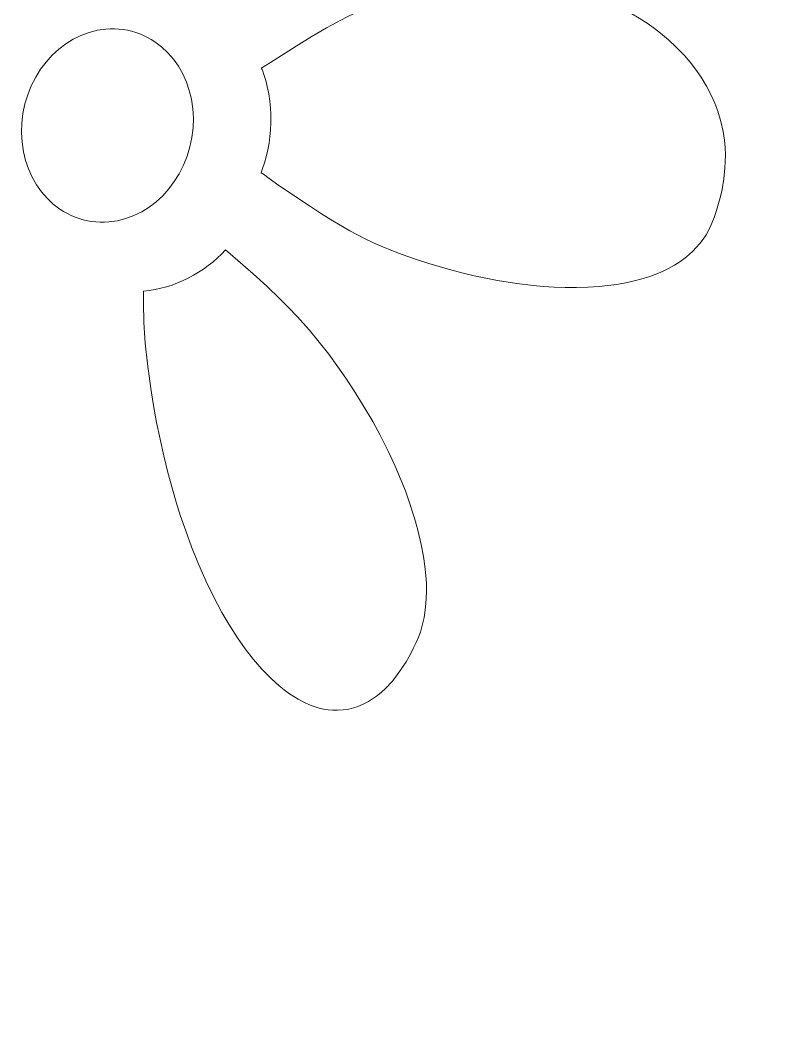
# Model space of a CAD drawing. Header units: centimetres. Extents: x -59 to 59, y -29 to 29.
# Drawn here: x 39.819 to 41.379, y 7.343 to 9.428 of the extents above; entities that cross this region are included whole.
import ezdxf

# ---------------------------------------------------------------- set-up
doc = ezdxf.new("R2010")
doc.units = ezdxf.units.CM
doc.header["$MEASUREMENT"] = 0
doc.layers.add('Camada 1', color=7, linetype='Continuous')

msp = doc.modelspace()

# ---------------------------------------------------------------- linework, layer by layer
at = {"layer": 'Camada 1', "color": 250, "lineweight": 9}
msp.add_open_spline([(44.87208, 9.04651), (45.82819, 9.51826), (46.94647, 9.81469), (48.06476, 10.11115), (48.06476, 10.11115), (48.06476, 10.11115), (49.06475, 10.30105), (49.06475, 10.30105), (49.06475, 10.30105), (49.06475, 10.30105), (49.06475, 29.10275), (49.06475, 29.10275), (49.06475, 29.10275), (49.06475, 29.10275), (24.06474, 29.10275), (24.06474, 29.10275), (24.06474, 29.10275), (24.06474, 29.10275), (24.06474, 10.30105), (24.06474, 10.30105), (24.06474, 10.30105), (24.06474, 10.30105), (25.06473, 10.11115), (25.06473, 10.11115), (25.06473, 10.11115), (26.18302, 9.81469), (27.3013, 9.51826), (28.25741, 9.04651), (28.25741, 9.04651), (29.21352, 8.57475), (30.00745, 7.92769), (30.71826, 7.49258), (30.71826, 7.49258), (31.42908, 7.05747), (32.0568, 6.83431), (32.71904, 6.79156), (32.71904, 6.79156), (33.38125, 6.74882), (34.07798, 6.88647), (34.72469, 7.13647), (34.72469, 7.13647), (35.37139, 7.38647), (35.96807, 7.74882), (36.56474, 8.11115), (36.56474, 8.11115), (37.16141, 7.74882), (37.7581, 7.38647), (38.4048, 7.13647), (38.4048, 7.13647), (39.05151, 6.88647), (39.74824, 6.74882), (40.41045, 6.79156), (40.41045, 6.79156), (41.0727, 6.83431), (41.70041, 7.05747), (42.41123, 7.49258), (42.41123, 7.49258), (43.12204, 7.92769), (43.91598, 8.57475), (44.87208, 9.04651)], degree=3, knots=[0, 0, 0, 0, 0.0625, 0.0625, 0.0625, 0.0625, 0.125, 0.125, 0.125, 0.125, 0.1875, 0.1875, 0.1875, 0.1875, 0.25, 0.25, 0.25, 0.25, 0.3125, 0.3125, 0.3125, 0.3125, 0.375, 0.375, 0.375, 0.375, 0.4375, 0.4375, 0.4375, 0.4375, 0.5, 0.5, 0.5, 0.5, 0.5625, 0.5625, 0.5625, 0.5625, 0.625, 0.625, 0.625, 0.625, 0.6875, 0.6875, 0.6875, 0.6875, 0.75, 0.75, 0.75, 0.75, 0.8125, 0.8125, 0.8125, 0.8125, 0.875, 0.875, 0.875, 0.875, 1, 1, 1, 1], dxfattribs=at)
at = {"layer": 'Camada 1', "color": 1, "lineweight": 9}
for points, knots in [([(40.30893, 9.33089), (40.30893, 9.33089), (40.31107, 9.32799), (40.31107, 9.32799), (40.31107, 9.32799), (40.31107, 9.32799), (40.31269, 9.32465), (40.31269, 9.32465), (40.31269, 9.32465), (40.31269, 9.32465), (40.31499, 9.31795), (40.31499, 9.31795), (40.31499, 9.31795), (40.31499, 9.31795), (40.31867, 9.30567), (40.31867, 9.30567), (40.31867, 9.30567), (40.31867, 9.30567), (40.32178, 9.29323), (40.32178, 9.29323), (40.32178, 9.29323), (40.32178, 9.29323), (40.3247, 9.27854), (40.3247, 9.27854), (40.3247, 9.27854), (40.3247, 9.27854), (40.32688, 9.26371), (40.32688, 9.26371), (40.32688, 9.26371), (40.32688, 9.26371), (40.32823, 9.25023), (40.32823, 9.25023), (40.32823, 9.25023), (40.32823, 9.25023), (40.32896, 9.2367), (40.32896, 9.2367), (40.32896, 9.2367), (40.32896, 9.2367), (40.32904, 9.22069), (40.32904, 9.22069), (40.32904, 9.22069), (40.32904, 9.22069), (40.32827, 9.20471), (40.32827, 9.20471), (40.32827, 9.20471), (40.32827, 9.20471), (40.32702, 9.19151), (40.32702, 9.19151), (40.32702, 9.19151), (40.32702, 9.19151), (40.3252, 9.17838), (40.3252, 9.17838), (40.3252, 9.17838), (40.3252, 9.17838), (40.32259, 9.16419), (40.32259, 9.16419), (40.32259, 9.16419), (40.32259, 9.16419), (40.31934, 9.15014), (40.31934, 9.15014), (40.31934, 9.15014), (40.31934, 9.15014), (40.31604, 9.13823), (40.31604, 9.13823), (40.31604, 9.13823), (40.31604, 9.13823), (40.31227, 9.12647), (40.31227, 9.12647), (40.31227, 9.12647), (40.31227, 9.12647), (40.30913, 9.11777), (40.30913, 9.11777), (40.30913, 9.11777), (40.30913, 9.11777), (40.31262, 9.11583), (40.31262, 9.11583), (40.31262, 9.11583), (40.31262, 9.11583), (40.31579, 9.11337), (40.31579, 9.11337), (40.31579, 9.11337), (40.31579, 9.11337), (40.3202, 9.11015), (40.3202, 9.11015), (40.3202, 9.11015), (40.3202, 9.11015), (40.34042, 9.09554), (40.34042, 9.09554), (40.34042, 9.09554), (40.34042, 9.09554), (40.36143, 9.08106), (40.36143, 9.08106), (40.36143, 9.08106), (40.36143, 9.08106), (40.40977, 9.04873), (40.40977, 9.04873), (40.40977, 9.04873), (40.40977, 9.04873), (40.43229, 9.03405), (40.43229, 9.03405), (40.43229, 9.03405), (40.43229, 9.03405), (40.45504, 9.01977), (40.45504, 9.01977), (40.45504, 9.01977), (40.45504, 9.01977), (40.48976, 8.99943), (40.48976, 8.99943), (40.48976, 8.99943), (40.48976, 8.99943), (40.51938, 8.98384), (40.51938, 8.98384), (40.51938, 8.98384), (40.51938, 8.98384), (40.53799, 8.97501), (40.53799, 8.97501), (40.53799, 8.97501), (40.53799, 8.97501), (40.55686, 8.96679), (40.55686, 8.96679), (40.55686, 8.96679), (40.55686, 8.96679), (40.57643, 8.9589), (40.57643, 8.9589), (40.57643, 8.9589), (40.57643, 8.9589), (40.59618, 8.95148), (40.59618, 8.95148), (40.59618, 8.95148), (40.59618, 8.95148), (40.62349, 8.94189), (40.62349, 8.94189), (40.62349, 8.94189), (40.62349, 8.94189), (40.65097, 8.93282), (40.65097, 8.93282), (40.65097, 8.93282), (40.65097, 8.93282), (40.69266, 8.92046), (40.69266, 8.92046), (40.69266, 8.92046), (40.69266, 8.92046), (40.71791, 8.91386), (40.71791, 8.91386), (40.71791, 8.91386), (40.71791, 8.91386), (40.74329, 8.90786), (40.74329, 8.90786), (40.74329, 8.90786), (40.74329, 8.90786), (40.76679, 8.90283), (40.76679, 8.90283), (40.76679, 8.90283), (40.76679, 8.90283), (40.79039, 8.89831), (40.79039, 8.89831), (40.79039, 8.89831), (40.79039, 8.89831), (40.8298, 8.89205), (40.8298, 8.89205), (40.8298, 8.89205), (40.8298, 8.89205), (40.86281, 8.8881), (40.86281, 8.8881), (40.86281, 8.8881), (40.86281, 8.8881), (40.88416, 8.88619), (40.88416, 8.88619), (40.88416, 8.88619), (40.88416, 8.88619), (40.90556, 8.88481), (40.90556, 8.88481), (40.90556, 8.88481), (40.90556, 8.88481), (40.92848, 8.88398), (40.92848, 8.88398), (40.92848, 8.88398), (40.92848, 8.88398), (40.95142, 8.88387), (40.95142, 8.88387), (40.95142, 8.88387), (40.95142, 8.88387), (40.97434, 8.88453), (40.97434, 8.88453), (40.97434, 8.88453), (40.97434, 8.88453), (40.99722, 8.88604), (40.99722, 8.88604), (40.99722, 8.88604), (40.99722, 8.88604), (41.01543, 8.88789), (41.01543, 8.88789), (41.01543, 8.88789), (41.01543, 8.88789), (41.03356, 8.89038), (41.03356, 8.89038), (41.03356, 8.89038), (41.03356, 8.89038), (41.05796, 8.8949), (41.05796, 8.8949), (41.05796, 8.8949), (41.05796, 8.8949), (41.08232, 8.90093), (41.08232, 8.90093), (41.08232, 8.90093), (41.08232, 8.90093), (41.10047, 8.90662), (41.10047, 8.90662), (41.10047, 8.90662), (41.10047, 8.90662), (41.11828, 8.91337), (41.11828, 8.91337), (41.11828, 8.91337), (41.11828, 8.91337), (41.12911, 8.91815), (41.12911, 8.91815), (41.12911, 8.91815), (41.12911, 8.91815), (41.13973, 8.92341), (41.13973, 8.92341), (41.13973, 8.92341), (41.13973, 8.92341), (41.15082, 8.92961), (41.15082, 8.92961), (41.15082, 8.92961), (41.15082, 8.92961), (41.16156, 8.93642), (41.16156, 8.93642), (41.16156, 8.93642), (41.16156, 8.93642), (41.17509, 8.94639), (41.17509, 8.94639), (41.17509, 8.94639), (41.17509, 8.94639), (41.18773, 8.9575), (41.18773, 8.9575), (41.18773, 8.9575), (41.18773, 8.9575), (41.19532, 8.96528), (41.19532, 8.96528), (41.19532, 8.96528), (41.19532, 8.96528), (41.2024, 8.97354), (41.2024, 8.97354), (41.2024, 8.97354), (41.2024, 8.97354), (41.20903, 8.98231), (41.20903, 8.98231), (41.20903, 8.98231), (41.20903, 8.98231), (41.21507, 8.99151), (41.21507, 8.99151), (41.21507, 8.99151), (41.21507, 8.99151), (41.22342, 9.00725), (41.22342, 9.00725), (41.22342, 9.00725), (41.22342, 9.00725), (41.23136, 9.02652), (41.23136, 9.02652), (41.23136, 9.02652), (41.23136, 9.02652), (41.23634, 9.04081), (41.23634, 9.04081), (41.23634, 9.04081), (41.23634, 9.04081), (41.24082, 9.05526), (41.24082, 9.05526), (41.24082, 9.05526), (41.24082, 9.05526), (41.24459, 9.06936), (41.24459, 9.06936), (41.24459, 9.06936), (41.24459, 9.06936), (41.24777, 9.0836), (41.24777, 9.0836), (41.24777, 9.0836), (41.24777, 9.0836), (41.25146, 9.10531), (41.25146, 9.10531), (41.25146, 9.10531), (41.25146, 9.10531), (41.25372, 9.12722), (41.25372, 9.12722), (41.25372, 9.12722), (41.25372, 9.12722), (41.25435, 9.1406), (41.25435, 9.1406), (41.25435, 9.1406), (41.25435, 9.1406), (41.25441, 9.154), (41.25441, 9.154), (41.25441, 9.154), (41.25441, 9.154), (41.25377, 9.16909), (41.25377, 9.16909), (41.25377, 9.16909), (41.25377, 9.16909), (41.25237, 9.18413), (41.25237, 9.18413), (41.25237, 9.18413), (41.25237, 9.18413), (41.24975, 9.2017), (41.24975, 9.2017), (41.24975, 9.2017), (41.24975, 9.2017), (41.24517, 9.22249), (41.24517, 9.22249), (41.24517, 9.22249), (41.24517, 9.22249), (41.23884, 9.24349), (41.23884, 9.24349), (41.23884, 9.24349), (41.23884, 9.24349), (41.23288, 9.25934), (41.23288, 9.25934), (41.23288, 9.25934), (41.23288, 9.25934), (41.22604, 9.27481), (41.22604, 9.27481), (41.22604, 9.27481), (41.22604, 9.27481), (41.21613, 9.29395), (41.21613, 9.29395), (41.21613, 9.29395), (41.21613, 9.29395), (41.20497, 9.31237), (41.20497, 9.31237), (41.20497, 9.31237), (41.20497, 9.31237), (41.19343, 9.32901), (41.19343, 9.32901), (41.19343, 9.32901), (41.19343, 9.32901), (41.18258, 9.34299), (41.18258, 9.34299), (41.18258, 9.34299), (41.18258, 9.34299), (41.17108, 9.35643), (41.17108, 9.35643), (41.17108, 9.35643), (41.17108, 9.35643), (41.15384, 9.37444), (41.15384, 9.37444), (41.15384, 9.37444), (41.15384, 9.37444), (41.13853, 9.38871), (41.13853, 9.38871), (41.13853, 9.38871), (41.13853, 9.38871), (41.12255, 9.40218), (41.12255, 9.40218), (41.12255, 9.40218), (41.12255, 9.40218), (41.1101, 9.41181), (41.1101, 9.41181), (41.1101, 9.41181), (41.1101, 9.41181), (41.09733, 9.42099), (41.09733, 9.42099), (41.09733, 9.42099), (41.09733, 9.42099), (41.07928, 9.43289), (41.07928, 9.43289), (41.07928, 9.43289), (41.07928, 9.43289), (41.06073, 9.44396), (41.06073, 9.44396), (41.06073, 9.44396), (41.06073, 9.44396), (41.03989, 9.45513), (41.03989, 9.45513), (41.03989, 9.45513), (41.03989, 9.45513), (41.01856, 9.4653), (41.01856, 9.4653), (41.01856, 9.4653), (41.01856, 9.4653), (41.00008, 9.47319), (41.00008, 9.47319), (41.00008, 9.47319), (41.00008, 9.47319), (40.98132, 9.48037), (40.98132, 9.48037), (40.98132, 9.48037), (40.98132, 9.48037), (40.96182, 9.487), (40.96182, 9.487), (40.96182, 9.487), (40.96182, 9.487), (40.9421, 9.4929), (40.9421, 9.4929), (40.9421, 9.4929), (40.9421, 9.4929), (40.91853, 9.49893), (40.91853, 9.49893), (40.91853, 9.49893), (40.91853, 9.49893), (40.89473, 9.50394), (40.89473, 9.50394), (40.89473, 9.50394), (40.89473, 9.50394), (40.87726, 9.50696), (40.87726, 9.50696), (40.87726, 9.50696), (40.87726, 9.50696), (40.85971, 9.50943), (40.85971, 9.50943), (40.85971, 9.50943), (40.85971, 9.50943), (40.83352, 9.51212), (40.83352, 9.51212), (40.83352, 9.51212), (40.83352, 9.51212), (40.80724, 9.51363), (40.80724, 9.51363), (40.80724, 9.51363), (40.80724, 9.51363), (40.78608, 9.514), (40.78608, 9.514), (40.78608, 9.514), (40.78608, 9.514), (40.76491, 9.51362), (40.76491, 9.51362), (40.76491, 9.51362), (40.76491, 9.51362), (40.74244, 9.51239), (40.74244, 9.51239), (40.74244, 9.51239), (40.74244, 9.51239), (40.72003, 9.51032), (40.72003, 9.51032), (40.72003, 9.51032), (40.72003, 9.51032), (40.69129, 9.50642), (40.69129, 9.50642), (40.69129, 9.50642), (40.69129, 9.50642), (40.66276, 9.50115), (40.66276, 9.50115), (40.66276, 9.50115), (40.66276, 9.50115), (40.63611, 9.49497), (40.63611, 9.49497), (40.63611, 9.49497), (40.63611, 9.49497), (40.61296, 9.48856), (40.61296, 9.48856), (40.61296, 9.48856), (40.61296, 9.48856), (40.59007, 9.48127), (40.59007, 9.48127), (40.59007, 9.48127), (40.59007, 9.48127), (40.57319, 9.47528), (40.57319, 9.47528), (40.57319, 9.47528), (40.57319, 9.47528), (40.55649, 9.46879), (40.55649, 9.46879), (40.55649, 9.46879), (40.55649, 9.46879), (40.53855, 9.46123), (40.53855, 9.46123), (40.53855, 9.46123), (40.53855, 9.46123), (40.52078, 9.45322), (40.52078, 9.45322), (40.52078, 9.45322), (40.52078, 9.45322), (40.48297, 9.43481), (40.48297, 9.43481), (40.48297, 9.43481), (40.48297, 9.43481), (40.44226, 9.41292), (40.44226, 9.41292), (40.44226, 9.41292), (40.44226, 9.41292), (40.41098, 9.39477), (40.41098, 9.39477), (40.41098, 9.39477), (40.41098, 9.39477), (40.38019, 9.37579), (40.38019, 9.37579), (40.38019, 9.37579), (40.38019, 9.37579), (40.32793, 9.34243), (40.32793, 9.34243), (40.32793, 9.34243), (40.32793, 9.34243), (40.31937, 9.33683), (40.31937, 9.33683), (40.31937, 9.33683), (40.31937, 9.33683), (40.31054, 9.3317), (40.31054, 9.3317), (40.31054, 9.3317), (40.31054, 9.3317), (40.30893, 9.33089), (40.30893, 9.33089), (40.30893, 9.33089), (40.30893, 9.33089), (40.30893, 9.33089), (40.30893, 9.33089)], [0, 0, 0, 0, 0.007874, 0.007874, 0.007874, 0.007874, 0.015748, 0.015748, 0.015748, 0.015748, 0.023622, 0.023622, 0.023622, 0.023622, 0.0314961, 0.0314961, 0.0314961, 0.0314961, 0.0393701, 0.0393701, 0.0393701, 0.0393701, 0.0472441, 0.0472441, 0.0472441, 0.0472441, 0.0551181, 0.0551181, 0.0551181, 0.0551181, 0.0629921, 0.0629921, 0.0629921, 0.0629921, 0.0708661, 0.0708661, 0.0708661, 0.0708661, 0.0787402, 0.0787402, 0.0787402, 0.0787402, 0.0866142, 0.0866142, 0.0866142, 0.0866142, 0.0944882, 0.0944882, 0.0944882, 0.0944882, 0.1023622, 0.1023622, 0.1023622, 0.1023622, 0.1102362, 0.1102362, 0.1102362, 0.1102362, 0.1181102, 0.1181102, 0.1181102, 0.1181102, 0.1259843, 0.1259843, 0.1259843, 0.1259843, 0.1338583, 0.1338583, 0.1338583, 0.1338583, 0.1417323, 0.1417323, 0.1417323, 0.1417323, 0.1496063, 0.1496063, 0.1496063, 0.1496063, 0.1574803, 0.1574803, 0.1574803, 0.1574803, 0.1653543, 0.1653543, 0.1653543, 0.1653543, 0.1732283, 0.1732283, 0.1732283, 0.1732283, 0.1811024, 0.1811024, 0.1811024, 0.1811024, 0.1889764, 0.1889764, 0.1889764, 0.1889764, 0.1968504, 0.1968504, 0.1968504, 0.1968504, 0.2047244, 0.2047244, 0.2047244, 0.2047244, 0.2125984, 0.2125984, 0.2125984, 0.2125984, 0.2204724, 0.2204724, 0.2204724, 0.2204724, 0.2283465, 0.2283465, 0.2283465, 0.2283465, 0.2362205, 0.2362205, 0.2362205, 0.2362205, 0.2440945, 0.2440945, 0.2440945, 0.2440945, 0.2519685, 0.2519685, 0.2519685, 0.2519685, 0.2598425, 0.2598425, 0.2598425, 0.2598425, 0.2677165, 0.2677165, 0.2677165, 0.2677165, 0.2755906, 0.2755906, 0.2755906, 0.2755906, 0.2834646, 0.2834646, 0.2834646, 0.2834646, 0.2913386, 0.2913386, 0.2913386, 0.2913386, 0.2992126, 0.2992126, 0.2992126, 0.2992126, 0.3070866, 0.3070866, 0.3070866, 0.3070866, 0.3149606, 0.3149606, 0.3149606, 0.3149606, 0.3228346, 0.3228346, 0.3228346, 0.3228346, 0.3307087, 0.3307087, 0.3307087, 0.3307087, 0.3385827, 0.3385827, 0.3385827, 0.3385827, 0.3464567, 0.3464567, 0.3464567, 0.3464567, 0.3543307, 0.3543307, 0.3543307, 0.3543307, 0.3622047, 0.3622047, 0.3622047, 0.3622047, 0.3700787, 0.3700787, 0.3700787, 0.3700787, 0.3779528, 0.3779528, 0.3779528, 0.3779528, 0.3858268, 0.3858268, 0.3858268, 0.3858268, 0.3937008, 0.3937008, 0.3937008, 0.3937008, 0.4015748, 0.4015748, 0.4015748, 0.4015748, 0.4094488, 0.4094488, 0.4094488, 0.4094488, 0.4173228, 0.4173228, 0.4173228, 0.4173228, 0.4251969, 0.4251969, 0.4251969, 0.4251969, 0.4330709, 0.4330709, 0.4330709, 0.4330709, 0.4409449, 0.4409449, 0.4409449, 0.4409449, 0.4488189, 0.4488189, 0.4488189, 0.4488189, 0.4566929, 0.4566929, 0.4566929, 0.4566929, 0.4645669, 0.4645669, 0.4645669, 0.4645669, 0.4724409, 0.4724409, 0.4724409, 0.4724409, 0.480315, 0.480315, 0.480315, 0.480315, 0.488189, 0.488189, 0.488189, 0.488189, 0.496063, 0.496063, 0.496063, 0.496063, 0.503937, 0.503937, 0.503937, 0.503937, 0.511811, 0.511811, 0.511811, 0.511811, 0.519685, 0.519685, 0.519685, 0.519685, 0.5275591, 0.5275591, 0.5275591, 0.5275591, 0.5354331, 0.5354331, 0.5354331, 0.5354331, 0.5433071, 0.5433071, 0.5433071, 0.5433071, 0.5511811, 0.5511811, 0.5511811, 0.5511811, 0.5590551, 0.5590551, 0.5590551, 0.5590551, 0.5669291, 0.5669291, 0.5669291, 0.5669291, 0.5748031, 0.5748031, 0.5748031, 0.5748031, 0.5826772, 0.5826772, 0.5826772, 0.5826772, 0.5905512, 0.5905512, 0.5905512, 0.5905512, 0.5984252, 0.5984252, 0.5984252, 0.5984252, 0.6062992, 0.6062992, 0.6062992, 0.6062992, 0.6141732, 0.6141732, 0.6141732, 0.6141732, 0.6220472, 0.6220472, 0.6220472, 0.6220472, 0.6299213, 0.6299213, 0.6299213, 0.6299213, 0.6377953, 0.6377953, 0.6377953, 0.6377953, 0.6456693, 0.6456693, 0.6456693, 0.6456693, 0.6535433, 0.6535433, 0.6535433, 0.6535433, 0.6614173, 0.6614173, 0.6614173, 0.6614173, 0.6692913, 0.6692913, 0.6692913, 0.6692913, 0.6771654, 0.6771654, 0.6771654, 0.6771654, 0.6850394, 0.6850394, 0.6850394, 0.6850394, 0.6929134, 0.6929134, 0.6929134, 0.6929134, 0.7007874, 0.7007874, 0.7007874, 0.7007874, 0.7086614, 0.7086614, 0.7086614, 0.7086614, 0.7165354, 0.7165354, 0.7165354, 0.7165354, 0.7244094, 0.7244094, 0.7244094, 0.7244094, 0.7322835, 0.7322835, 0.7322835, 0.7322835, 0.7401575, 0.7401575, 0.7401575, 0.7401575, 0.7480315, 0.7480315, 0.7480315, 0.7480315, 0.7559055, 0.7559055, 0.7559055, 0.7559055, 0.7637795, 0.7637795, 0.7637795, 0.7637795, 0.7716535, 0.7716535, 0.7716535, 0.7716535, 0.7795276, 0.7795276, 0.7795276, 0.7795276, 0.7874016, 0.7874016, 0.7874016, 0.7874016, 0.7952756, 0.7952756, 0.7952756, 0.7952756, 0.8031496, 0.8031496, 0.8031496, 0.8031496, 0.8110236, 0.8110236, 0.8110236, 0.8110236, 0.8188976, 0.8188976, 0.8188976, 0.8188976, 0.8267717, 0.8267717, 0.8267717, 0.8267717, 0.8346457, 0.8346457, 0.8346457, 0.8346457, 0.8425197, 0.8425197, 0.8425197, 0.8425197, 0.8503937, 0.8503937, 0.8503937, 0.8503937, 0.8582677, 0.8582677, 0.8582677, 0.8582677, 0.8661417, 0.8661417, 0.8661417, 0.8661417, 0.8740157, 0.8740157, 0.8740157, 0.8740157, 0.8818898, 0.8818898, 0.8818898, 0.8818898, 0.8897638, 0.8897638, 0.8897638, 0.8897638, 0.8976378, 0.8976378, 0.8976378, 0.8976378, 0.9055118, 0.9055118, 0.9055118, 0.9055118, 0.9133858, 0.9133858, 0.9133858, 0.9133858, 0.9212598, 0.9212598, 0.9212598, 0.9212598, 0.9291339, 0.9291339, 0.9291339, 0.9291339, 0.9370079, 0.9370079, 0.9370079, 0.9370079, 0.9448819, 0.9448819, 0.9448819, 0.9448819, 0.9527559, 0.9527559, 0.9527559, 0.9527559, 0.9606299, 0.9606299, 0.9606299, 0.9606299, 0.9685039, 0.9685039, 0.9685039, 0.9685039, 0.976378, 0.976378, 0.976378, 0.976378, 0.984252, 0.984252, 0.984252, 0.984252, 1, 1, 1, 1]), ([(40.0283, 9.40967), (40.0283, 9.40967), (40.03687, 9.4082), (40.03687, 9.4082), (40.03687, 9.4082), (40.03687, 9.4082), (40.04534, 9.40625), (40.04534, 9.40625), (40.04534, 9.40625), (40.04534, 9.40625), (40.05369, 9.40382), (40.05369, 9.40382), (40.05369, 9.40382), (40.05369, 9.40382), (40.0619, 9.40091), (40.0619, 9.40091), (40.0619, 9.40091), (40.0619, 9.40091), (40.06993, 9.39755), (40.06993, 9.39755), (40.06993, 9.39755), (40.06993, 9.39755), (40.07777, 9.39373), (40.07777, 9.39373), (40.07777, 9.39373), (40.07777, 9.39373), (40.08538, 9.38947), (40.08538, 9.38947), (40.08538, 9.38947), (40.08538, 9.38947), (40.09275, 9.38479), (40.09275, 9.38479), (40.09275, 9.38479), (40.09275, 9.38479), (40.10653, 9.37432), (40.10653, 9.37432), (40.10653, 9.37432), (40.10653, 9.37432), (40.11915, 9.36244), (40.11915, 9.36244), (40.11915, 9.36244), (40.11915, 9.36244), (40.13052, 9.34931), (40.13052, 9.34931), (40.13052, 9.34931), (40.13052, 9.34931), (40.14056, 9.33509), (40.14056, 9.33509), (40.14056, 9.33509), (40.14056, 9.33509), (40.14954, 9.31929), (40.14954, 9.31929), (40.14954, 9.31929), (40.14954, 9.31929), (40.15699, 9.30268), (40.15699, 9.30268), (40.15699, 9.30268), (40.15699, 9.30268), (40.16289, 9.28542), (40.16289, 9.28542), (40.16289, 9.28542), (40.16289, 9.28542), (40.16722, 9.26769), (40.16722, 9.26769), (40.16722, 9.26769), (40.16722, 9.26769), (40.17011, 9.2483), (40.17011, 9.2483), (40.17011, 9.2483), (40.17011, 9.2483), (40.17121, 9.22872), (40.17121, 9.22872), (40.17121, 9.22872), (40.17121, 9.22872), (40.17057, 9.20912), (40.17057, 9.20912), (40.17057, 9.20912), (40.17057, 9.20912), (40.16823, 9.18965), (40.16823, 9.18965), (40.16823, 9.18965), (40.16823, 9.18965), (40.16418, 9.17029), (40.16418, 9.17029), (40.16418, 9.17029), (40.16418, 9.17029), (40.15847, 9.15137), (40.15847, 9.15137), (40.15847, 9.15137), (40.15847, 9.15137), (40.15113, 9.13304), (40.15113, 9.13304), (40.15113, 9.13304), (40.15113, 9.13304), (40.1422, 9.11546), (40.1422, 9.11546), (40.1422, 9.11546), (40.1422, 9.11546), (40.13234, 9.09968), (40.13234, 9.09968), (40.13234, 9.09968), (40.13234, 9.09968), (40.12116, 9.08484), (40.12116, 9.08484), (40.12116, 9.08484), (40.12116, 9.08484), (40.10872, 9.07109), (40.10872, 9.07109), (40.10872, 9.07109), (40.10872, 9.07109), (40.09511, 9.05855), (40.09511, 9.05855), (40.09511, 9.05855), (40.09511, 9.05855), (40.08099, 9.04779), (40.08099, 9.04779), (40.08099, 9.04779), (40.08099, 9.04779), (40.06595, 9.03843), (40.06595, 9.03843), (40.06595, 9.03843), (40.06595, 9.03843), (40.05009, 9.03059), (40.05009, 9.03059), (40.05009, 9.03059), (40.05009, 9.03059), (40.03354, 9.02442), (40.03354, 9.02442), (40.03354, 9.02442), (40.03354, 9.02442), (40.0165, 9.02007), (40.0165, 9.02007), (40.0165, 9.02007), (40.0165, 9.02007), (39.9991, 9.01761), (39.9991, 9.01761), (39.9991, 9.01761), (39.9991, 9.01761), (39.99032, 9.01711), (39.99032, 9.01711), (39.99032, 9.01711), (39.99032, 9.01711), (39.98154, 9.0171), (39.98154, 9.0171), (39.98154, 9.0171), (39.98154, 9.0171), (39.97277, 9.01759), (39.97277, 9.01759), (39.97277, 9.01759), (39.97277, 9.01759), (39.96403, 9.01857), (39.96403, 9.01857), (39.96403, 9.01857), (39.96403, 9.01857), (39.95547, 9.02004), (39.95547, 9.02004), (39.95547, 9.02004), (39.95547, 9.02004), (39.947, 9.022), (39.947, 9.022), (39.947, 9.022), (39.947, 9.022), (39.93864, 9.02443), (39.93864, 9.02443), (39.93864, 9.02443), (39.93864, 9.02443), (39.93044, 9.02733), (39.93044, 9.02733), (39.93044, 9.02733), (39.93044, 9.02733), (39.9224, 9.0307), (39.9224, 9.0307), (39.9224, 9.0307), (39.9224, 9.0307), (39.91457, 9.03452), (39.91457, 9.03452), (39.91457, 9.03452), (39.91457, 9.03452), (39.90695, 9.03878), (39.90695, 9.03878), (39.90695, 9.03878), (39.90695, 9.03878), (39.89958, 9.04347), (39.89958, 9.04347), (39.89958, 9.04347), (39.89958, 9.04347), (39.88581, 9.05393), (39.88581, 9.05393), (39.88581, 9.05393), (39.88581, 9.05393), (39.87319, 9.06582), (39.87319, 9.06582), (39.87319, 9.06582), (39.87319, 9.06582), (39.86182, 9.07895), (39.86182, 9.07895), (39.86182, 9.07895), (39.86182, 9.07895), (39.85178, 9.09316), (39.85178, 9.09316), (39.85178, 9.09316), (39.85178, 9.09316), (39.84279, 9.10896), (39.84279, 9.10896), (39.84279, 9.10896), (39.84279, 9.10896), (39.83534, 9.12558), (39.83534, 9.12558), (39.83534, 9.12558), (39.83534, 9.12558), (39.82945, 9.14283), (39.82945, 9.14283), (39.82945, 9.14283), (39.82945, 9.14283), (39.82512, 9.16056), (39.82512, 9.16056), (39.82512, 9.16056), (39.82512, 9.16056), (39.82223, 9.17995), (39.82223, 9.17995), (39.82223, 9.17995), (39.82223, 9.17995), (39.82113, 9.19953), (39.82113, 9.19953), (39.82113, 9.19953), (39.82113, 9.19953), (39.82176, 9.21913), (39.82176, 9.21913), (39.82176, 9.21913), (39.82176, 9.21913), (39.82411, 9.2386), (39.82411, 9.2386), (39.82411, 9.2386), (39.82411, 9.2386), (39.82816, 9.25796), (39.82816, 9.25796), (39.82816, 9.25796), (39.82816, 9.25796), (39.83387, 9.27689), (39.83387, 9.27689), (39.83387, 9.27689), (39.83387, 9.27689), (39.84121, 9.29522), (39.84121, 9.29522), (39.84121, 9.29522), (39.84121, 9.29522), (39.85014, 9.31279), (39.85014, 9.31279), (39.85014, 9.31279), (39.85014, 9.31279), (39.86, 9.32857), (39.86, 9.32857), (39.86, 9.32857), (39.86, 9.32857), (39.87118, 9.34341), (39.87118, 9.34341), (39.87118, 9.34341), (39.87118, 9.34341), (39.88361, 9.35716), (39.88361, 9.35716), (39.88361, 9.35716), (39.88361, 9.35716), (39.89722, 9.36971), (39.89722, 9.36971), (39.89722, 9.36971), (39.89722, 9.36971), (39.91134, 9.38047), (39.91134, 9.38047), (39.91134, 9.38047), (39.91134, 9.38047), (39.92639, 9.38983), (39.92639, 9.38983), (39.92639, 9.38983), (39.92639, 9.38983), (39.94225, 9.39766), (39.94225, 9.39766), (39.94225, 9.39766), (39.94225, 9.39766), (39.9588, 9.40384), (39.9588, 9.40384), (39.9588, 9.40384), (39.9588, 9.40384), (39.97584, 9.40819), (39.97584, 9.40819), (39.97584, 9.40819), (39.97584, 9.40819), (39.99324, 9.41064), (39.99324, 9.41064), (39.99324, 9.41064), (39.99324, 9.41064), (40.00201, 9.41114), (40.00201, 9.41114), (40.00201, 9.41114), (40.00201, 9.41114), (40.0108, 9.41115), (40.0108, 9.41115), (40.0108, 9.41115), (40.0108, 9.41115), (40.01957, 9.41066), (40.01957, 9.41066), (40.01957, 9.41066), (40.01957, 9.41066), (40.0283, 9.40967), (40.0283, 9.40967), (40.0283, 9.40967), (40.0283, 9.40967), (40.0283, 9.40967), (40.0283, 9.40967)], [0, 0, 0, 0, 0.0128205, 0.0128205, 0.0128205, 0.0128205, 0.025641, 0.025641, 0.025641, 0.025641, 0.0384615, 0.0384615, 0.0384615, 0.0384615, 0.0512821, 0.0512821, 0.0512821, 0.0512821, 0.0641026, 0.0641026, 0.0641026, 0.0641026, 0.0769231, 0.0769231, 0.0769231, 0.0769231, 0.0897436, 0.0897436, 0.0897436, 0.0897436, 0.1025641, 0.1025641, 0.1025641, 0.1025641, 0.1153846, 0.1153846, 0.1153846, 0.1153846, 0.1282051, 0.1282051, 0.1282051, 0.1282051, 0.1410256, 0.1410256, 0.1410256, 0.1410256, 0.1538462, 0.1538462, 0.1538462, 0.1538462, 0.1666667, 0.1666667, 0.1666667, 0.1666667, 0.1794872, 0.1794872, 0.1794872, 0.1794872, 0.1923077, 0.1923077, 0.1923077, 0.1923077, 0.2051282, 0.2051282, 0.2051282, 0.2051282, 0.2179487, 0.2179487, 0.2179487, 0.2179487, 0.2307692, 0.2307692, 0.2307692, 0.2307692, 0.2435897, 0.2435897, 0.2435897, 0.2435897, 0.2564103, 0.2564103, 0.2564103, 0.2564103, 0.2692308, 0.2692308, 0.2692308, 0.2692308, 0.2820513, 0.2820513, 0.2820513, 0.2820513, 0.2948718, 0.2948718, 0.2948718, 0.2948718, 0.3076923, 0.3076923, 0.3076923, 0.3076923, 0.3205128, 0.3205128, 0.3205128, 0.3205128, 0.3333333, 0.3333333, 0.3333333, 0.3333333, 0.3461538, 0.3461538, 0.3461538, 0.3461538, 0.3589744, 0.3589744, 0.3589744, 0.3589744, 0.3717949, 0.3717949, 0.3717949, 0.3717949, 0.3846154, 0.3846154, 0.3846154, 0.3846154, 0.3974359, 0.3974359, 0.3974359, 0.3974359, 0.4102564, 0.4102564, 0.4102564, 0.4102564, 0.4230769, 0.4230769, 0.4230769, 0.4230769, 0.4358974, 0.4358974, 0.4358974, 0.4358974, 0.4487179, 0.4487179, 0.4487179, 0.4487179, 0.4615385, 0.4615385, 0.4615385, 0.4615385, 0.474359, 0.474359, 0.474359, 0.474359, 0.4871795, 0.4871795, 0.4871795, 0.4871795, 0.5, 0.5, 0.5, 0.5, 0.5128205, 0.5128205, 0.5128205, 0.5128205, 0.525641, 0.525641, 0.525641, 0.525641, 0.5384615, 0.5384615, 0.5384615, 0.5384615, 0.5512821, 0.5512821, 0.5512821, 0.5512821, 0.5641026, 0.5641026, 0.5641026, 0.5641026, 0.5769231, 0.5769231, 0.5769231, 0.5769231, 0.5897436, 0.5897436, 0.5897436, 0.5897436, 0.6025641, 0.6025641, 0.6025641, 0.6025641, 0.6153846, 0.6153846, 0.6153846, 0.6153846, 0.6282051, 0.6282051, 0.6282051, 0.6282051, 0.6410256, 0.6410256, 0.6410256, 0.6410256, 0.6538462, 0.6538462, 0.6538462, 0.6538462, 0.6666667, 0.6666667, 0.6666667, 0.6666667, 0.6794872, 0.6794872, 0.6794872, 0.6794872, 0.6923077, 0.6923077, 0.6923077, 0.6923077, 0.7051282, 0.7051282, 0.7051282, 0.7051282, 0.7179487, 0.7179487, 0.7179487, 0.7179487, 0.7307692, 0.7307692, 0.7307692, 0.7307692, 0.7435897, 0.7435897, 0.7435897, 0.7435897, 0.7564103, 0.7564103, 0.7564103, 0.7564103, 0.7692308, 0.7692308, 0.7692308, 0.7692308, 0.7820513, 0.7820513, 0.7820513, 0.7820513, 0.7948718, 0.7948718, 0.7948718, 0.7948718, 0.8076923, 0.8076923, 0.8076923, 0.8076923, 0.8205128, 0.8205128, 0.8205128, 0.8205128, 0.8333333, 0.8333333, 0.8333333, 0.8333333, 0.8461538, 0.8461538, 0.8461538, 0.8461538, 0.8589744, 0.8589744, 0.8589744, 0.8589744, 0.8717949, 0.8717949, 0.8717949, 0.8717949, 0.8846154, 0.8846154, 0.8846154, 0.8846154, 0.8974359, 0.8974359, 0.8974359, 0.8974359, 0.9102564, 0.9102564, 0.9102564, 0.9102564, 0.9230769, 0.9230769, 0.9230769, 0.9230769, 0.9358974, 0.9358974, 0.9358974, 0.9358974, 0.9487179, 0.9487179, 0.9487179, 0.9487179, 0.9615385, 0.9615385, 0.9615385, 0.9615385, 0.974359, 0.974359, 0.974359, 0.974359, 1, 1, 1, 1]), ([(40.2368, 8.96072), (40.2368, 8.96072), (40.22842, 8.95204), (40.22842, 8.95204), (40.22842, 8.95204), (40.22842, 8.95204), (40.21967, 8.94375), (40.21967, 8.94375), (40.21967, 8.94375), (40.21967, 8.94375), (40.21064, 8.93591), (40.21064, 8.93591), (40.21064, 8.93591), (40.21064, 8.93591), (40.20128, 8.92848), (40.20128, 8.92848), (40.20128, 8.92848), (40.20128, 8.92848), (40.19162, 8.9215), (40.19162, 8.9215), (40.19162, 8.9215), (40.19162, 8.9215), (40.18167, 8.91495), (40.18167, 8.91495), (40.18167, 8.91495), (40.18167, 8.91495), (40.17141, 8.90884), (40.17141, 8.90884), (40.17141, 8.90884), (40.17141, 8.90884), (40.1609, 8.90318), (40.1609, 8.90318), (40.1609, 8.90318), (40.1609, 8.90318), (40.15007, 8.89797), (40.15007, 8.89797), (40.15007, 8.89797), (40.15007, 8.89797), (40.13901, 8.89326), (40.13901, 8.89326), (40.13901, 8.89326), (40.13901, 8.89326), (40.12778, 8.88908), (40.12778, 8.88908), (40.12778, 8.88908), (40.12778, 8.88908), (40.11637, 8.88543), (40.11637, 8.88543), (40.11637, 8.88543), (40.11637, 8.88543), (40.10481, 8.88231), (40.10481, 8.88231), (40.10481, 8.88231), (40.10481, 8.88231), (40.09312, 8.87974), (40.09312, 8.87974), (40.09312, 8.87974), (40.09312, 8.87974), (40.0813, 8.87772), (40.0813, 8.87772), (40.0813, 8.87772), (40.0813, 8.87772), (40.06942, 8.87626), (40.06942, 8.87626), (40.06942, 8.87626), (40.06942, 8.87626), (40.06936, 8.85246), (40.06936, 8.85246), (40.06936, 8.85246), (40.06936, 8.85246), (40.0705, 8.8128), (40.0705, 8.8128), (40.0705, 8.8128), (40.0705, 8.8128), (40.07329, 8.77054), (40.07329, 8.77054), (40.07329, 8.77054), (40.07329, 8.77054), (40.0775, 8.72838), (40.0775, 8.72838), (40.0775, 8.72838), (40.0775, 8.72838), (40.08432, 8.67803), (40.08432, 8.67803), (40.08432, 8.67803), (40.08432, 8.67803), (40.08998, 8.6435), (40.08998, 8.6435), (40.08998, 8.6435), (40.08998, 8.6435), (40.0963, 8.60909), (40.0963, 8.60909), (40.0963, 8.60909), (40.0963, 8.60909), (40.10331, 8.57479), (40.10331, 8.57479), (40.10331, 8.57479), (40.10331, 8.57479), (40.11101, 8.54066), (40.11101, 8.54066), (40.11101, 8.54066), (40.11101, 8.54066), (40.11943, 8.50672), (40.11943, 8.50672), (40.11943, 8.50672), (40.11943, 8.50672), (40.12859, 8.47298), (40.12859, 8.47298), (40.12859, 8.47298), (40.12859, 8.47298), (40.13634, 8.44656), (40.13634, 8.44656), (40.13634, 8.44656), (40.13634, 8.44656), (40.14458, 8.42029), (40.14458, 8.42029), (40.14458, 8.42029), (40.14458, 8.42029), (40.15555, 8.38785), (40.15555, 8.38785), (40.15555, 8.38785), (40.15555, 8.38785), (40.16737, 8.35571), (40.16737, 8.35571), (40.16737, 8.35571), (40.16737, 8.35571), (40.18008, 8.32395), (40.18008, 8.32395), (40.18008, 8.32395), (40.18008, 8.32395), (40.19659, 8.28639), (40.19659, 8.28639), (40.19659, 8.28639), (40.19659, 8.28639), (40.21145, 8.25563), (40.21145, 8.25563), (40.21145, 8.25563), (40.21145, 8.25563), (40.22946, 8.22162), (40.22946, 8.22162), (40.22946, 8.22162), (40.22946, 8.22162), (40.24327, 8.19784), (40.24327, 8.19784), (40.24327, 8.19784), (40.24327, 8.19784), (40.26097, 8.17005), (40.26097, 8.17005), (40.26097, 8.17005), (40.26097, 8.17005), (40.27675, 8.14763), (40.27675, 8.14763), (40.27675, 8.14763), (40.27675, 8.14763), (40.29356, 8.126), (40.29356, 8.126), (40.29356, 8.126), (40.29356, 8.126), (40.31075, 8.10604), (40.31075, 8.10604), (40.31075, 8.10604), (40.31075, 8.10604), (40.32931, 8.08701), (40.32931, 8.08701), (40.32931, 8.08701), (40.32931, 8.08701), (40.34578, 8.07226), (40.34578, 8.07226), (40.34578, 8.07226), (40.34578, 8.07226), (40.35602, 8.06403), (40.35602, 8.06403), (40.35602, 8.06403), (40.35602, 8.06403), (40.36661, 8.05628), (40.36661, 8.05628), (40.36661, 8.05628), (40.36661, 8.05628), (40.37556, 8.05035), (40.37556, 8.05035), (40.37556, 8.05035), (40.37556, 8.05035), (40.38476, 8.04484), (40.38476, 8.04484), (40.38476, 8.04484), (40.38476, 8.04484), (40.39614, 8.03885), (40.39614, 8.03885), (40.39614, 8.03885), (40.39614, 8.03885), (40.40787, 8.03364), (40.40787, 8.03364), (40.40787, 8.03364), (40.40787, 8.03364), (40.41744, 8.03008), (40.41744, 8.03008), (40.41744, 8.03008), (40.41744, 8.03008), (40.42722, 8.02714), (40.42722, 8.02714), (40.42722, 8.02714), (40.42722, 8.02714), (40.43644, 8.02501), (40.43644, 8.02501), (40.43644, 8.02501), (40.43644, 8.02501), (40.44579, 8.0235), (40.44579, 8.0235), (40.44579, 8.0235), (40.44579, 8.0235), (40.4552, 8.02264), (40.4552, 8.02264), (40.4552, 8.02264), (40.4552, 8.02264), (40.46465, 8.02246), (40.46465, 8.02246), (40.46465, 8.02246), (40.46465, 8.02246), (40.47611, 8.02318), (40.47611, 8.02318), (40.47611, 8.02318), (40.47611, 8.02318), (40.48746, 8.02496), (40.48746, 8.02496), (40.48746, 8.02496), (40.48746, 8.02496), (40.49694, 8.02731), (40.49694, 8.02731), (40.49694, 8.02731), (40.49694, 8.02731), (40.50623, 8.03036), (40.50623, 8.03036), (40.50623, 8.03036), (40.50623, 8.03036), (40.51707, 8.03491), (40.51707, 8.03491), (40.51707, 8.03491), (40.51707, 8.03491), (40.5275, 8.04034), (40.5275, 8.04034), (40.5275, 8.04034), (40.5275, 8.04034), (40.5359, 8.04553), (40.5359, 8.04553), (40.5359, 8.04553), (40.5359, 8.04553), (40.54398, 8.05124), (40.54398, 8.05124), (40.54398, 8.05124), (40.54398, 8.05124), (40.5533, 8.05873), (40.5533, 8.05873), (40.5533, 8.05873), (40.5533, 8.05873), (40.56214, 8.06679), (40.56214, 8.06679), (40.56214, 8.06679), (40.56214, 8.06679), (40.57583, 8.08136), (40.57583, 8.08136), (40.57583, 8.08136), (40.57583, 8.08136), (40.58301, 8.09012), (40.58301, 8.09012), (40.58301, 8.09012), (40.58301, 8.09012), (40.58982, 8.0992), (40.58982, 8.0992), (40.58982, 8.0992), (40.58982, 8.0992), (40.59736, 8.11018), (40.59736, 8.11018), (40.59736, 8.11018), (40.59736, 8.11018), (40.60443, 8.12149), (40.60443, 8.12149), (40.60443, 8.12149), (40.60443, 8.12149), (40.61235, 8.13543), (40.61235, 8.13543), (40.61235, 8.13543), (40.61235, 8.13543), (40.61967, 8.1497), (40.61967, 8.1497), (40.61967, 8.1497), (40.61967, 8.1497), (40.62473, 8.16038), (40.62473, 8.16038), (40.62473, 8.16038), (40.62473, 8.16038), (40.62942, 8.17124), (40.62942, 8.17124), (40.62942, 8.17124), (40.62942, 8.17124), (40.63335, 8.18195), (40.63335, 8.18195), (40.63335, 8.18195), (40.63335, 8.18195), (40.63668, 8.19288), (40.63668, 8.19288), (40.63668, 8.19288), (40.63668, 8.19288), (40.64098, 8.21144), (40.64098, 8.21144), (40.64098, 8.21144), (40.64098, 8.21144), (40.64411, 8.23281), (40.64411, 8.23281), (40.64411, 8.23281), (40.64411, 8.23281), (40.64545, 8.24967), (40.64545, 8.24967), (40.64545, 8.24967), (40.64545, 8.24967), (40.6459, 8.26659), (40.6459, 8.26659), (40.6459, 8.26659), (40.6459, 8.26659), (40.6456, 8.28183), (40.6456, 8.28183), (40.6456, 8.28183), (40.6456, 8.28183), (40.64469, 8.29705), (40.64469, 8.29705), (40.64469, 8.29705), (40.64469, 8.29705), (40.64272, 8.3164), (40.64272, 8.3164), (40.64272, 8.3164), (40.64272, 8.3164), (40.63995, 8.33565), (40.63995, 8.33565), (40.63995, 8.33565), (40.63995, 8.33565), (40.63536, 8.36038), (40.63536, 8.36038), (40.63536, 8.36038), (40.63536, 8.36038), (40.62849, 8.38977), (40.62849, 8.38977), (40.62849, 8.38977), (40.62849, 8.38977), (40.62175, 8.414), (40.62175, 8.414), (40.62175, 8.414), (40.62175, 8.414), (40.6109, 8.4475), (40.6109, 8.4475), (40.6109, 8.4475), (40.6109, 8.4475), (40.60293, 8.46936), (40.60293, 8.46936), (40.60293, 8.46936), (40.60293, 8.46936), (40.5944, 8.491), (40.5944, 8.491), (40.5944, 8.491), (40.5944, 8.491), (40.58196, 8.52016), (40.58196, 8.52016), (40.58196, 8.52016), (40.58196, 8.52016), (40.56863, 8.54895), (40.56863, 8.54895), (40.56863, 8.54895), (40.56863, 8.54895), (40.55153, 8.58294), (40.55153, 8.58294), (40.55153, 8.58294), (40.55153, 8.58294), (40.53639, 8.6108), (40.53639, 8.6108), (40.53639, 8.6108), (40.53639, 8.6108), (40.51724, 8.64361), (40.51724, 8.64361), (40.51724, 8.64361), (40.51724, 8.64361), (40.49711, 8.67569), (40.49711, 8.67569), (40.49711, 8.67569), (40.49711, 8.67569), (40.48146, 8.6993), (40.48146, 8.6993), (40.48146, 8.6993), (40.48146, 8.6993), (40.4653, 8.72255), (40.4653, 8.72255), (40.4653, 8.72255), (40.4653, 8.72255), (40.44671, 8.74792), (40.44671, 8.74792), (40.44671, 8.74792), (40.44671, 8.74792), (40.4274, 8.77273), (40.4274, 8.77273), (40.4274, 8.77273), (40.4274, 8.77273), (40.40734, 8.79689), (40.40734, 8.79689), (40.40734, 8.79689), (40.40734, 8.79689), (40.38224, 8.82493), (40.38224, 8.82493), (40.38224, 8.82493), (40.38224, 8.82493), (40.36504, 8.84294), (40.36504, 8.84294), (40.36504, 8.84294), (40.36504, 8.84294), (40.3475, 8.86061), (40.3475, 8.86061), (40.3475, 8.86061), (40.3475, 8.86061), (40.3206, 8.88653), (40.3206, 8.88653), (40.3206, 8.88653), (40.3206, 8.88653), (40.29311, 8.91181), (40.29311, 8.91181), (40.29311, 8.91181), (40.29311, 8.91181), (40.24628, 8.9527), (40.24628, 8.9527), (40.24628, 8.9527), (40.24628, 8.9527), (40.2368, 8.96072), (40.2368, 8.96072), (40.2368, 8.96072), (40.2368, 8.96072), (40.2368, 8.96072), (40.2368, 8.96072)], [0, 0, 0, 0, 0.0091743, 0.0091743, 0.0091743, 0.0091743, 0.0183486, 0.0183486, 0.0183486, 0.0183486, 0.0275229, 0.0275229, 0.0275229, 0.0275229, 0.0366972, 0.0366972, 0.0366972, 0.0366972, 0.0458716, 0.0458716, 0.0458716, 0.0458716, 0.0550459, 0.0550459, 0.0550459, 0.0550459, 0.0642202, 0.0642202, 0.0642202, 0.0642202, 0.0733945, 0.0733945, 0.0733945, 0.0733945, 0.0825688, 0.0825688, 0.0825688, 0.0825688, 0.0917431, 0.0917431, 0.0917431, 0.0917431, 0.1009174, 0.1009174, 0.1009174, 0.1009174, 0.1100917, 0.1100917, 0.1100917, 0.1100917, 0.1192661, 0.1192661, 0.1192661, 0.1192661, 0.1284404, 0.1284404, 0.1284404, 0.1284404, 0.1376147, 0.1376147, 0.1376147, 0.1376147, 0.146789, 0.146789, 0.146789, 0.146789, 0.1559633, 0.1559633, 0.1559633, 0.1559633, 0.1651376, 0.1651376, 0.1651376, 0.1651376, 0.1743119, 0.1743119, 0.1743119, 0.1743119, 0.1834862, 0.1834862, 0.1834862, 0.1834862, 0.1926606, 0.1926606, 0.1926606, 0.1926606, 0.2018349, 0.2018349, 0.2018349, 0.2018349, 0.2110092, 0.2110092, 0.2110092, 0.2110092, 0.2201835, 0.2201835, 0.2201835, 0.2201835, 0.2293578, 0.2293578, 0.2293578, 0.2293578, 0.2385321, 0.2385321, 0.2385321, 0.2385321, 0.2477064, 0.2477064, 0.2477064, 0.2477064, 0.2568807, 0.2568807, 0.2568807, 0.2568807, 0.266055, 0.266055, 0.266055, 0.266055, 0.2752294, 0.2752294, 0.2752294, 0.2752294, 0.2844037, 0.2844037, 0.2844037, 0.2844037, 0.293578, 0.293578, 0.293578, 0.293578, 0.3027523, 0.3027523, 0.3027523, 0.3027523, 0.3119266, 0.3119266, 0.3119266, 0.3119266, 0.3211009, 0.3211009, 0.3211009, 0.3211009, 0.3302752, 0.3302752, 0.3302752, 0.3302752, 0.3394495, 0.3394495, 0.3394495, 0.3394495, 0.3486239, 0.3486239, 0.3486239, 0.3486239, 0.3577982, 0.3577982, 0.3577982, 0.3577982, 0.3669725, 0.3669725, 0.3669725, 0.3669725, 0.3761468, 0.3761468, 0.3761468, 0.3761468, 0.3853211, 0.3853211, 0.3853211, 0.3853211, 0.3944954, 0.3944954, 0.3944954, 0.3944954, 0.4036697, 0.4036697, 0.4036697, 0.4036697, 0.412844, 0.412844, 0.412844, 0.412844, 0.4220183, 0.4220183, 0.4220183, 0.4220183, 0.4311927, 0.4311927, 0.4311927, 0.4311927, 0.440367, 0.440367, 0.440367, 0.440367, 0.4495413, 0.4495413, 0.4495413, 0.4495413, 0.4587156, 0.4587156, 0.4587156, 0.4587156, 0.4678899, 0.4678899, 0.4678899, 0.4678899, 0.4770642, 0.4770642, 0.4770642, 0.4770642, 0.4862385, 0.4862385, 0.4862385, 0.4862385, 0.4954128, 0.4954128, 0.4954128, 0.4954128, 0.5045872, 0.5045872, 0.5045872, 0.5045872, 0.5137615, 0.5137615, 0.5137615, 0.5137615, 0.5229358, 0.5229358, 0.5229358, 0.5229358, 0.5321101, 0.5321101, 0.5321101, 0.5321101, 0.5412844, 0.5412844, 0.5412844, 0.5412844, 0.5504587, 0.5504587, 0.5504587, 0.5504587, 0.559633, 0.559633, 0.559633, 0.559633, 0.5688073, 0.5688073, 0.5688073, 0.5688073, 0.5779817, 0.5779817, 0.5779817, 0.5779817, 0.587156, 0.587156, 0.587156, 0.587156, 0.5963303, 0.5963303, 0.5963303, 0.5963303, 0.6055046, 0.6055046, 0.6055046, 0.6055046, 0.6146789, 0.6146789, 0.6146789, 0.6146789, 0.6238532, 0.6238532, 0.6238532, 0.6238532, 0.6330275, 0.6330275, 0.6330275, 0.6330275, 0.6422018, 0.6422018, 0.6422018, 0.6422018, 0.6513761, 0.6513761, 0.6513761, 0.6513761, 0.6605505, 0.6605505, 0.6605505, 0.6605505, 0.6697248, 0.6697248, 0.6697248, 0.6697248, 0.6788991, 0.6788991, 0.6788991, 0.6788991, 0.6880734, 0.6880734, 0.6880734, 0.6880734, 0.6972477, 0.6972477, 0.6972477, 0.6972477, 0.706422, 0.706422, 0.706422, 0.706422, 0.7155963, 0.7155963, 0.7155963, 0.7155963, 0.7247706, 0.7247706, 0.7247706, 0.7247706, 0.733945, 0.733945, 0.733945, 0.733945, 0.7431193, 0.7431193, 0.7431193, 0.7431193, 0.7522936, 0.7522936, 0.7522936, 0.7522936, 0.7614679, 0.7614679, 0.7614679, 0.7614679, 0.7706422, 0.7706422, 0.7706422, 0.7706422, 0.7798165, 0.7798165, 0.7798165, 0.7798165, 0.7889908, 0.7889908, 0.7889908, 0.7889908, 0.7981651, 0.7981651, 0.7981651, 0.7981651, 0.8073394, 0.8073394, 0.8073394, 0.8073394, 0.8165138, 0.8165138, 0.8165138, 0.8165138, 0.8256881, 0.8256881, 0.8256881, 0.8256881, 0.8348624, 0.8348624, 0.8348624, 0.8348624, 0.8440367, 0.8440367, 0.8440367, 0.8440367, 0.853211, 0.853211, 0.853211, 0.853211, 0.8623853, 0.8623853, 0.8623853, 0.8623853, 0.8715596, 0.8715596, 0.8715596, 0.8715596, 0.8807339, 0.8807339, 0.8807339, 0.8807339, 0.8899083, 0.8899083, 0.8899083, 0.8899083, 0.8990826, 0.8990826, 0.8990826, 0.8990826, 0.9082569, 0.9082569, 0.9082569, 0.9082569, 0.9174312, 0.9174312, 0.9174312, 0.9174312, 0.9266055, 0.9266055, 0.9266055, 0.9266055, 0.9357798, 0.9357798, 0.9357798, 0.9357798, 0.9449541, 0.9449541, 0.9449541, 0.9449541, 0.9541284, 0.9541284, 0.9541284, 0.9541284, 0.9633028, 0.9633028, 0.9633028, 0.9633028, 0.9724771, 0.9724771, 0.9724771, 0.9724771, 0.9816514, 0.9816514, 0.9816514, 0.9816514, 1, 1, 1, 1])]:
    msp.add_open_spline(points, degree=3, knots=knots, dxfattribs=at)

doc.saveas('drawing.dxf')
